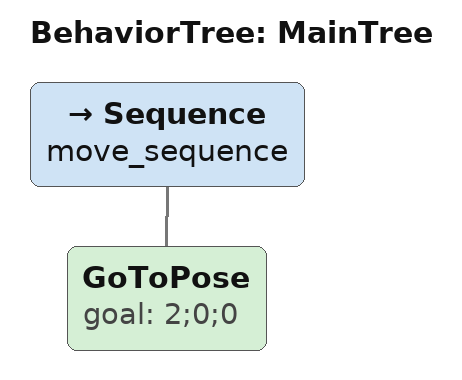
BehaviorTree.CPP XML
<root main_tree_to_execute = "MainTree" >
  <BehaviorTree ID="MainTree">
    <Sequence name="move_sequence">
      <GoToPose goal="2;0;0" />
    </Sequence>
  </BehaviorTree>
</root>
